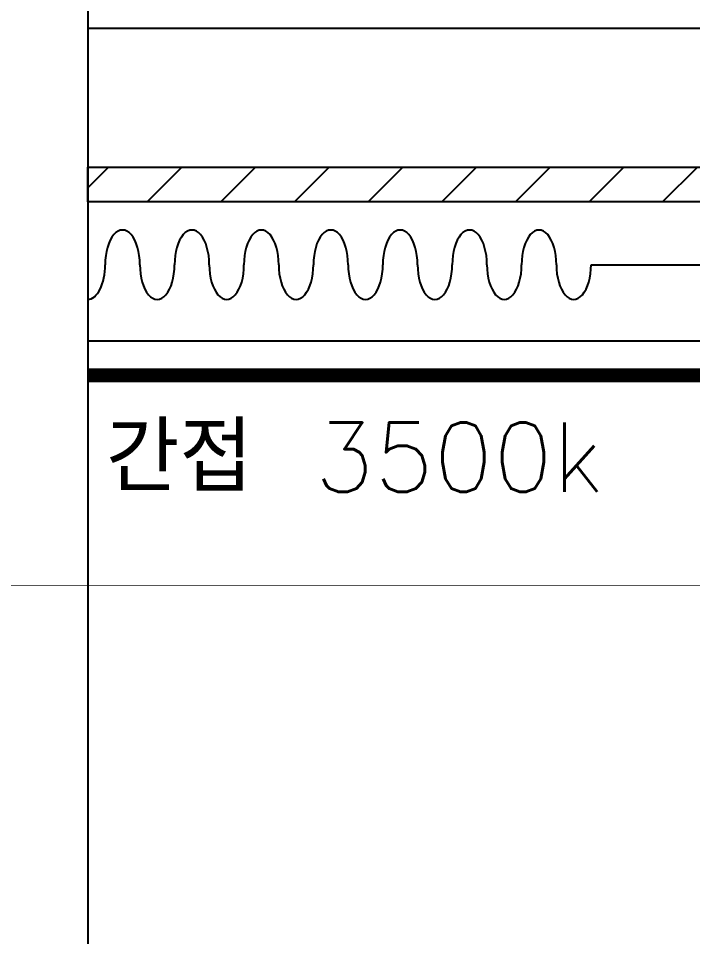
# Model space of a CAD drawing. Header units: inches. Extents: x 4000 to 56200, y 2703 to 36422.
# Drawn here: x 44707 to 45678, y 16397 to 17720 of the extents above; entities that cross this region are included whole.
import ezdxf

# ---------------------------------------------------------------- set-up
doc = ezdxf.new("R2010")
doc.units = ezdxf.units.IN
doc.header["$LTSCALE"] = 30
doc.header["$MEASUREMENT"] = 0
doc.linetypes.add('HIDDEN', pattern=[0.375, 0.25, -0.125])
for name, color, linetype in [('0-LINE', 7, 'Continuous'), ('01. F-소품', 3, 'Continuous'), ('03-WAL NEW', 3, 'Continuous'), ('06-C-천장', 4, 'Continuous'), ('07-DIM', 5, 'Continuous'), ('3.기호.계단선', 30, 'Continuous'), ('CEIL-LIGHT', 7, 'Continuous'), ('도면층2', 2, 'Continuous'), ('도면층4', 4, 'Continuous')]:
    doc.layers.add(name, color=color, linetype=linetype)
doc.styles.get("Standard").update_dxf_attribs({"font": 'txt.shx', "bigfont": 'whgtxt.shx'})
doc.linetypes.add('FENCELINE1', pattern='A,0.25,-0.1,[133,ltypeshp.shx,S=0.1,R=0,X=-0.1,Y=0],-0.1,1', length=1.45)

# ---------------------------------------------------------------- blocks, each defined once
blk = doc.blocks.new('FFSFDF')
at = {"layer": '01. F-소품'}
blk.add_hatch(color=8, dxfattribs=at).paths.add_polyline_path([(1567672.9, 1746751.1), (1567679.9, 1746744.1), (1567715.3, 1746779.4), (1567679.9, 1746814.8), (1567672.9, 1746807.7), (1567701.2, 1746779.4)])
at = {"layer": '01. F-소품', "color": 8}
for p, q in [((1567672.9, 1746807.7), (1567679.9, 1746814.8)), ((1567474.8, 1746779.4), (1567701.2, 1746779.4)), ((1567672.9, 1746751.1), (1567679.9, 1746744.1))]:
    blk.add_line(p, q, dxfattribs=at)
for points in [[(1567672.9, 1746807.7), (1567701.2, 1746779.4), (1567672.9, 1746751.1)], [(1567679.9, 1746814.8), (1567715.3, 1746779.4), (1567679.9, 1746744.1)]]:
    blk.add_lwpolyline(points, dxfattribs=at)
for centre, start_param, end_param in [((1566799.8, 1746779.4), 1.570796, 4.712389), ((1566899.8, 1746779.4), 1.570796, 4.712389), ((1566999.8, 1746779.4), 1.570796, 4.712389), ((1567099.8, 1746779.4), 1.570796, 4.712389), ((1567199.8, 1746779.4), 1.570796, 4.712389), ((1567299.8, 1746779.4), 1.570796, 4.712389), ((1567399.8, 1746779.4), 1.570796, 4.712389), ((1566749.8, 1746779.4), 6.283185, 7.853982), ((1566849.8, 1746779.4), 4.712389, 7.853982), ((1566949.8, 1746779.4), 4.712389, 7.853982), ((1567049.8, 1746779.4), 4.712389, 7.853982), ((1567149.8, 1746779.4), 4.712389, 7.853982), ((1567249.8, 1746779.4), 4.712389, 7.853982), ((1567349.8, 1746779.4), 4.712389, 7.853982), ((1567449.8, 1746779.4), 4.712389, 7.853982)]:
    blk.add_ellipse(centre, major_axis=(0, -50), ratio=0.5, start_param=start_param, end_param=end_param, dxfattribs=at)
blk = doc.blocks.new('도남e편한108-1003')
at = {"layer": '도면층2'}
blk.add_line((22567.7, 37571.9), (22567.7, 31831.9), dxfattribs=at)
at = {"layer": '도면층4'}
blk.add_lwpolyline([(22567.7, 36491.9), (24647.7, 36491.9), (24647.7, 36691.9), (22567.7, 36691.9)], close=True, dxfattribs=at)
blk = doc.blocks.new('cjswjdeh')
at = {"layer": '03-WAL NEW'}
h = blk.add_hatch(dxfattribs=at)
h.set_pattern_fill('ANSI31', color=256, scale=600)
h.set_pattern_definition([(45, (22239, -18986.44), (-53.03301, 53.03301), [])])
h.paths.add_polyline_path([(44806.7, 17505.5), (47796.7, 17505.5), (47796.7, 17455.5), (44806.7, 17455.5)])
at = {"layer": '0-LINE', "color": 8}
blk.add_line((44806.7, 17255.5), (47196.7, 17255.5), dxfattribs=at)
at = {"layer": '03-WAL NEW'}
blk.add_lwpolyline([(44806.7, 17505.5), (47796.7, 17505.5), (47796.7, 17455.5), (44806.7, 17455.5)], close=True, dxfattribs=at)
at = {"color": 8}
blk.add_blockref('FFSFDF', (-1521943.1, -1729414.4), dxfattribs=at)
at = {"layer": '06-C-천장'}
blk.add_blockref('도남e편한108-1003', (22239, -18986.4), dxfattribs=at)

msp = doc.modelspace()

# ---------------------------------------------------------------- linework, layer by layer
at = {"layer": '3.기호.계단선', "linetype": 'FENCELINE1', "ltscale": 5}
msp.add_lwpolyline([(43014.5, 17809.2, 1, 1, 0), (44128.1, 17809.2, 1, 1, 0), (44128.1, 16903, 1, 1, 0), (45700.1, 16903, 1, 1, 0)], format="xyseb", dxfattribs=at)
at = {"layer": 'CEIL-LIGHT', "const_width": 1}
msp.add_lwpolyline([(47196.7, 17455.5), (47196.7, 17255.5), (44806.7, 17255.5)], dxfattribs=at)
at = {"layer": 'CEIL-LIGHT', "color": 10, "linetype": 'HIDDEN', "ltscale": 10, "const_width": 20}
msp.add_lwpolyline([(44806.7, 17205.5), (47196.7, 17205.5)], dxfattribs=at)

# ---------------------------------------------------------------- block references
at = {"layer": '07-DIM'}
msp.add_blockref('cjswjdeh', (0, 0), dxfattribs=at)

# ---------------------------------------------------------------- texts
at = {"layer": '3.기호.계단선', "color": 10}
msp.add_text('간접 3500k', height=100, dxfattribs=at).set_placement((44832.8, 17037.5))

doc.saveas('drawing.dxf')
